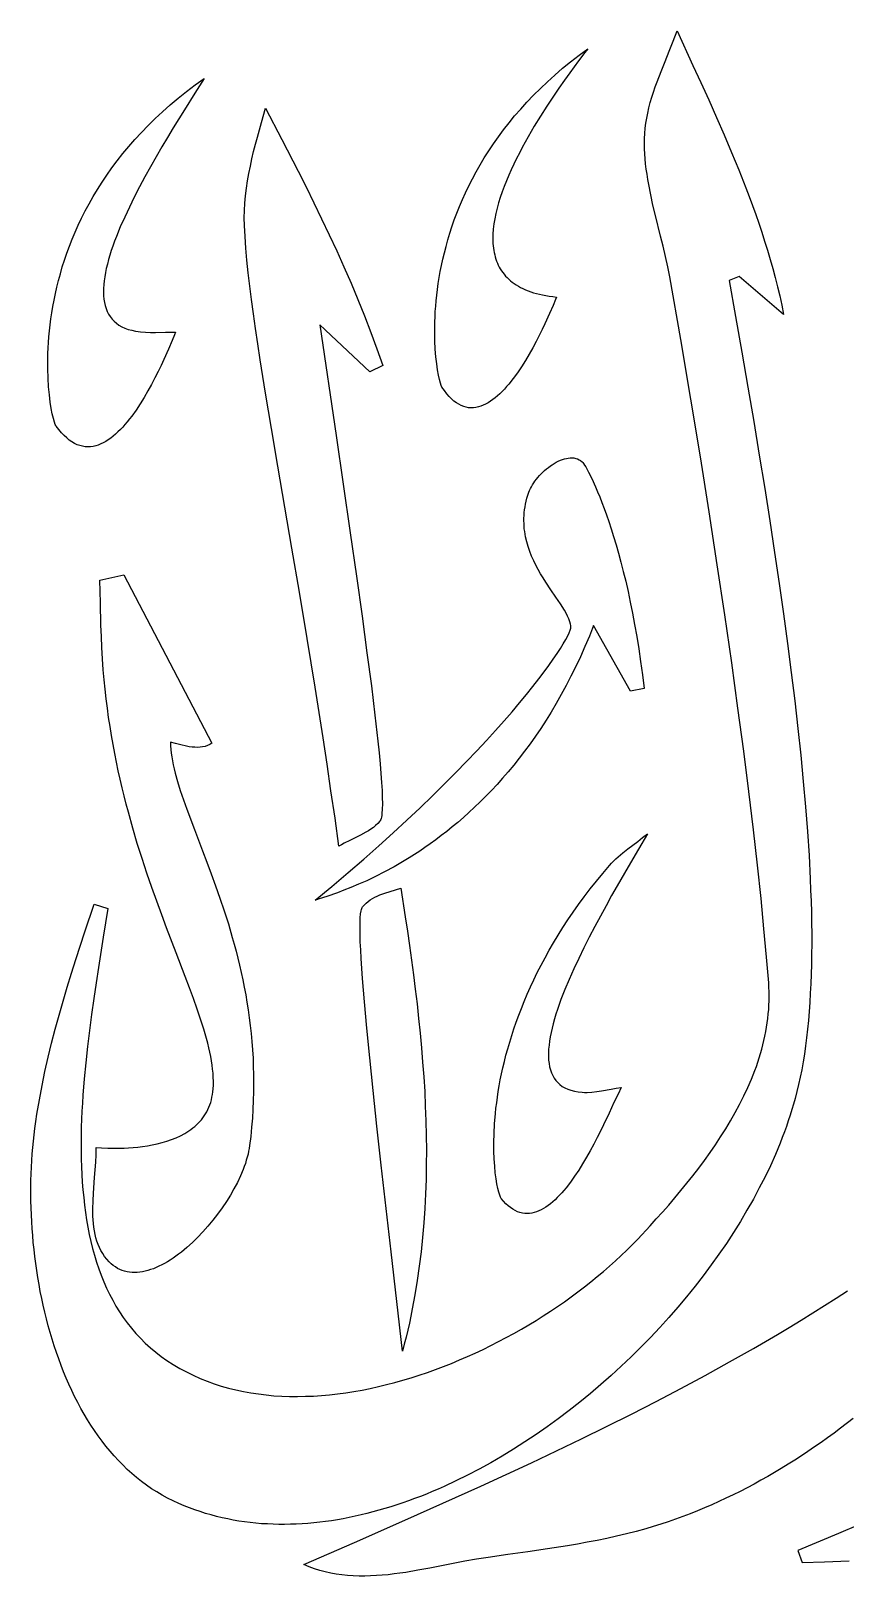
# Model space of a CAD drawing. Extents: x -500 to 500, y -300 to 300.
# Drawn here: x -278.4 to -201.8, y -178.1 to -32.7 of the extents above; entities that cross this region are included whole.
import ezdxf

# ---------------------------------------------------------------- set-up
doc = ezdxf.new("R2010")
doc.units = 0
doc.header["$MEASUREMENT"] = 0
doc.layers.add('IMPORT_-_120CM_SUR_70CM-1', color=18, linetype='CONTINUOUS')

msp = doc.modelspace()

# ---------------------------------------------------------------- linework, layer by layer
at = {"layer": 'IMPORT_-_120CM_SUR_70CM-1'}
for points in [[(-272.46, -114.85), (-271.15, -115.23), (-271.59, -117.95), (-272.04, -120.79), (-272.27, -122.24), (-272.49, -123.72), (-272.7, -125.21), (-272.9, -126.72), (-273.08, -128.23), (-273.25, -129.75), (-273.39, -131.28), (-273.51, -132.8), (-273.56, -133.56), (-273.6, -134.32), (-273.63, -135.07), (-273.66, -135.83), (-273.67, -136.58), (-273.68, -137.33), (-273.68, -138.07), (-273.67, -138.81), (-273.64, -139.55), (-273.61, -140.28), (-273.57, -141), (-273.51, -141.72), (-273.44, -142.44), (-273.36, -143.14), (-273.27, -143.84), (-273.16, -144.54), (-273.04, -145.22), (-272.91, -145.9), (-272.76, -146.56), (-272.6, -147.22), (-272.42, -147.87), (-272.23, -148.51), (-272.02, -149.13), (-271.79, -149.75), (-271.55, -150.36), (-271.29, -150.95), (-271.01, -151.53), (-270.71, -152.1), (-270.4, -152.65), (-270.06, -153.19), (-269.71, -153.72), (-269.34, -154.23), (-268.95, -154.73), (-268.53, -155.22), (-268.1, -155.68), (-267.64, -156.13), (-267.16, -156.57), (-266.66, -156.99), (-266.14, -157.39), (-265.6, -157.77), (-265, -158.15), (-264.38, -158.51), (-263.76, -158.85), (-263.13, -159.16), (-262.48, -159.45), (-261.83, -159.71), (-261.16, -159.95), (-260.49, -160.17), (-259.8, -160.36), (-259.11, -160.54), (-258.41, -160.69), (-257.7, -160.81), (-256.99, -160.92), (-256.26, -161.01), (-255.54, -161.08), (-254.8, -161.12), (-254.06, -161.15), (-253.32, -161.15), (-252.57, -161.14), (-251.82, -161.11), (-251.06, -161.06), (-250.3, -160.99), (-249.54, -160.91), (-248.77, -160.8), (-248.01, -160.68), (-247.24, -160.55), (-246.47, -160.39), (-245.7, -160.23), (-244.93, -160.04), (-244.16, -159.84), (-243.39, -159.62), (-242.62, -159.39), (-241.86, -159.15), (-241.09, -158.89), (-240.33, -158.62), (-239.57, -158.33), (-238.82, -158.04), (-238.07, -157.72), (-237.32, -157.4), (-236.58, -157.07), (-235.84, -156.72), (-235.11, -156.36), (-234.38, -155.99), (-233.66, -155.61), (-232.95, -155.22), (-232.24, -154.83), (-231.55, -154.42), (-230.86, -154), (-230.18, -153.57), (-229.5, -153.14), (-228.84, -152.69), (-228.19, -152.24), (-227.55, -151.78), (-226.91, -151.32), (-226.29, -150.85), (-225.69, -150.37), (-225.09, -149.88), (-224.51, -149.39), (-223.94, -148.9), (-223.38, -148.4), (-222.83, -147.89), (-222.31, -147.38), (-221.79, -146.87), (-221.29, -146.35), (-220.12, -145.1), (-219.54, -144.45), (-218.95, -143.8), (-218.37, -143.14), (-217.79, -142.46), (-217.22, -141.78), (-216.65, -141.08), (-216.09, -140.38), (-215.54, -139.67), (-215.01, -138.94), (-214.48, -138.21), (-213.97, -137.47), (-213.48, -136.73), (-213, -135.97), (-212.54, -135.21), (-212.11, -134.44), (-211.69, -133.67), (-211.3, -132.88), (-210.93, -132.09), (-210.59, -131.3), (-210.27, -130.5), (-210.12, -130.1), (-209.98, -129.69), (-209.85, -129.29), (-209.73, -128.88), (-209.61, -128.47), (-209.51, -128.07), (-209.41, -127.66), (-209.32, -127.24), (-209.23, -126.83), (-209.16, -126.42), (-209.1, -126), (-209.04, -125.59), (-209, -125.17), (-208.96, -124.76), (-208.94, -124.34), (-208.92, -123.92), (-208.92, -123.5), (-208.92, -123.08), (-208.94, -122.66), (-208.96, -122.24), (-209.16, -119.82), (-209.4, -117.17), (-209.68, -114.29), (-210.02, -111.18), (-210.4, -107.83), (-210.83, -104.25), (-211.31, -100.44), (-211.85, -96.4), (-212.44, -92.13), (-213.09, -87.63), (-213.8, -82.9), (-214.57, -77.94), (-215.39, -72.76), (-216.29, -67.34), (-217.24, -61.7), (-218.27, -55.83), (-218.45, -54.87), (-218.66, -53.91), (-218.89, -52.94), (-219.13, -51.98), (-219.62, -50.04), (-219.85, -49.07), (-220.06, -48.1), (-220.25, -47.14), (-220.34, -46.65), (-220.41, -46.17), (-220.48, -45.69), (-220.54, -45.2), (-220.58, -44.72), (-220.62, -44.24), (-220.64, -43.76), (-220.64, -43.28), (-220.64, -42.8), (-220.61, -42.32), (-220.57, -41.84), (-220.52, -41.36), (-220.44, -40.89), (-220.35, -40.41), (-220.23, -39.91), (-220.1, -39.42), (-219.95, -38.93), (-219.8, -38.44), (-219.63, -37.95), (-219.46, -37.47), (-219.09, -36.51), (-218.71, -35.55), (-218.32, -34.6), (-217.94, -33.64), (-217.58, -32.68), (-216.09, -35.92), (-215.34, -37.55), (-214.6, -39.18), (-213.86, -40.82), (-213.15, -42.46), (-212.45, -44.11), (-211.77, -45.76), (-211.11, -47.43), (-210.79, -48.26), (-210.49, -49.1), (-210.18, -49.94), (-209.89, -50.78), (-209.61, -51.63), (-209.34, -52.47), (-209.07, -53.32), (-208.82, -54.18), (-208.58, -55.03), (-208.35, -55.89), (-208.13, -56.76), (-207.92, -57.62), (-207.73, -58.49), (-207.55, -59.36), (-211.74, -55.78), (-212.69, -56.15), (-212.08, -59.56), (-211.49, -62.91), (-210.92, -66.21), (-210.37, -69.44), (-209.84, -72.61), (-209.33, -75.72), (-208.85, -78.77), (-208.4, -81.75), (-207.97, -84.67), (-207.56, -87.53), (-207.18, -90.32), (-206.83, -93.04), (-206.5, -95.7), (-206.2, -98.3), (-205.93, -100.83), (-205.7, -103.29), (-205.49, -105.68), (-205.31, -108), (-205.16, -110.26), (-205.05, -112.45), (-205.01, -113.52), (-204.97, -114.57), (-204.94, -115.6), (-204.92, -116.61), (-204.91, -117.61), (-204.91, -118.59), (-204.92, -119.55), (-204.94, -120.5), (-204.96, -121.42), (-204.99, -122.33), (-205.04, -123.22), (-205.09, -124.09), (-205.15, -124.95), (-205.22, -125.78), (-205.3, -126.6), (-205.39, -127.4), (-205.49, -128.18), (-205.6, -128.94), (-205.72, -129.68), (-205.85, -130.41), (-205.99, -131.11), (-206.14, -131.8), (-206.3, -132.47), (-206.47, -133.12), (-206.61, -133.64), (-206.77, -134.17), (-206.94, -134.69), (-207.11, -135.22), (-207.29, -135.75), (-207.48, -136.27), (-207.68, -136.8), (-207.89, -137.33), (-208.33, -138.38), (-208.8, -139.44), (-209.3, -140.49), (-209.84, -141.54), (-210.4, -142.59), (-211, -143.64), (-211.62, -144.68), (-212.26, -145.72), (-212.94, -146.75), (-213.64, -147.77), (-214.37, -148.78), (-215.12, -149.79), (-215.89, -150.78), (-216.69, -151.77), (-217.51, -152.74), (-218.35, -153.71), (-219.21, -154.65), (-220.09, -155.59), (-220.99, -156.51), (-221.91, -157.42), (-222.84, -158.3), (-223.79, -159.18), (-224.76, -160.03), (-225.74, -160.87), (-226.74, -161.68), (-227.75, -162.47), (-228.77, -163.25), (-229.8, -164), (-230.85, -164.73), (-231.9, -165.43), (-232.97, -166.11), (-234.04, -166.76), (-235.12, -167.39), (-236.21, -167.99), (-237.31, -168.56), (-238.41, -169.1), (-239.51, -169.62), (-240.07, -169.86), (-240.62, -170.1), (-241.18, -170.33), (-241.74, -170.55), (-242.29, -170.76), (-242.85, -170.97), (-243.41, -171.16), (-243.97, -171.35), (-244.53, -171.53), (-245.09, -171.7), (-245.65, -171.86), (-246.21, -172.02), (-246.77, -172.16), (-247.32, -172.3), (-247.88, -172.42), (-248.44, -172.54), (-249, -172.65), (-249.55, -172.75), (-250.11, -172.84), (-250.67, -172.92), (-251.22, -172.98), (-251.77, -173.04), (-252.33, -173.09), (-252.88, -173.13), (-253.43, -173.16), (-253.97, -173.18), (-254.52, -173.19), (-255.07, -173.19), (-255.61, -173.17), (-256.15, -173.15), (-256.69, -173.12), (-257.23, -173.07), (-257.76, -173.01), (-258.3, -172.95), (-258.83, -172.87), (-259.36, -172.78), (-259.88, -172.68), (-260.41, -172.56), (-260.93, -172.44), (-261.44, -172.3), (-261.96, -172.15), (-262.47, -171.99), (-262.98, -171.82), (-263.49, -171.63), (-263.99, -171.44), (-264.49, -171.23), (-265.02, -170.98), (-265.55, -170.72), (-266.06, -170.44), (-266.56, -170.14), (-267.05, -169.83), (-267.53, -169.5), (-268, -169.15), (-268.46, -168.78), (-268.9, -168.41), (-269.34, -168.01), (-269.76, -167.6), (-270.17, -167.18), (-270.57, -166.74), (-270.96, -166.29), (-271.34, -165.83), (-271.71, -165.36), (-272.07, -164.87), (-272.42, -164.37), (-272.76, -163.86), (-273.08, -163.34), (-273.4, -162.81), (-273.71, -162.27), (-274, -161.71), (-274.29, -161.15), (-274.56, -160.58), (-274.83, -160.01), (-275.08, -159.42), (-275.33, -158.83), (-275.57, -158.23), (-275.79, -157.62), (-276.01, -157.01), (-276.21, -156.39), (-276.41, -155.76), (-276.6, -155.13), (-276.77, -154.5), (-276.94, -153.86), (-277.1, -153.22), (-277.25, -152.57), (-277.39, -151.93), (-277.52, -151.27), (-277.64, -150.62), (-277.75, -149.97), (-277.86, -149.31), (-277.95, -148.65), (-278.03, -147.99), (-278.11, -147.34), (-278.18, -146.68), (-278.24, -146.02), (-278.29, -145.36), (-278.33, -144.71), (-278.36, -144.06), (-278.39, -143.41), (-278.4, -142.76), (-278.41, -142.12), (-278.41, -141.48), (-278.4, -140.84), (-278.38, -140.21), (-278.35, -139.58), (-278.32, -138.96), (-278.28, -138.34), (-278.23, -137.73), (-278.17, -137.13), (-278.11, -136.53), (-278.03, -135.94), (-277.94, -135.27), (-277.84, -134.59), (-277.61, -133.25), (-277.36, -131.91), (-277.09, -130.57), (-276.79, -129.24), (-276.46, -127.92), (-276.12, -126.59), (-275.76, -125.28), (-275.38, -123.96), (-274.99, -122.65), (-274.59, -121.34), (-274.18, -120.04), (-273.33, -117.44)], [(-225.99, -34.36), (-226.26, -34.71), (-226.85, -35.49), (-227.69, -36.63), (-228.19, -37.32), (-228.72, -38.08), (-229.28, -38.9), (-229.85, -39.77), (-230.44, -40.7), (-231.02, -41.65), (-231.6, -42.65), (-231.88, -43.15), (-232.16, -43.66), (-232.43, -44.18), (-232.69, -44.7), (-232.95, -45.22), (-233.19, -45.74), (-233.42, -46.26), (-233.64, -46.78), (-233.85, -47.31), (-234.04, -47.82), (-234.22, -48.34), (-234.38, -48.85), (-234.52, -49.36), (-234.64, -49.86), (-234.74, -50.35), (-234.82, -50.84), (-234.88, -51.32), (-234.92, -51.79), (-234.93, -52.24), (-234.91, -52.69), (-234.87, -53.12), (-234.84, -53.34), (-234.8, -53.54), (-234.75, -53.75), (-234.7, -53.95), (-234.64, -54.15), (-234.57, -54.34), (-234.49, -54.53), (-234.41, -54.72), (-234.32, -54.9), (-234.22, -55.08), (-234.11, -55.25), (-233.99, -55.42), (-233.86, -55.58), (-233.73, -55.74), (-233.58, -55.89), (-233.43, -56.04), (-233.27, -56.18), (-233.09, -56.32), (-232.91, -56.45), (-232.72, -56.58), (-232.52, -56.7), (-232.31, -56.82), (-232.09, -56.93), (-231.85, -57.03), (-231.61, -57.13), (-231.36, -57.22), (-231.1, -57.31), (-230.82, -57.38), (-230.54, -57.46), (-230.24, -57.52), (-229.93, -57.58), (-229.61, -57.63), (-229.28, -57.68), (-228.94, -57.72), (-229.04, -57.96), (-229.26, -58.5), (-229.59, -59.28), (-230.03, -60.24), (-230.28, -60.77), (-230.56, -61.33), (-230.86, -61.91), (-231.17, -62.5), (-231.51, -63.09), (-231.86, -63.69), (-232.23, -64.27), (-232.61, -64.84), (-233.01, -65.38), (-233.42, -65.9), (-233.63, -66.14), (-233.84, -66.38), (-234.05, -66.6), (-234.27, -66.82), (-234.48, -67.02), (-234.7, -67.2), (-234.92, -67.37), (-235.15, -67.53), (-235.37, -67.67), (-235.6, -67.8), (-235.83, -67.9), (-236.05, -67.99), (-236.28, -68.06), (-236.51, -68.11), (-236.74, -68.14), (-236.97, -68.14), (-237.2, -68.13), (-237.43, -68.09), (-237.67, -68.02), (-237.9, -67.93), (-238.13, -67.81), (-238.36, -67.67), (-238.59, -67.5), (-238.81, -67.3), (-239.04, -67.07), (-239.27, -66.81), (-239.49, -66.51), (-239.71, -66.19), (-239.78, -66.05), (-239.86, -65.81), (-239.95, -65.49), (-240.04, -65.07), (-240.12, -64.57), (-240.21, -64), (-240.28, -63.34), (-240.34, -62.62), (-240.38, -61.83), (-240.39, -60.97), (-240.38, -60.06), (-240.36, -59.58), (-240.34, -59.09), (-240.3, -58.58), (-240.26, -58.07), (-240.2, -57.54), (-240.14, -57), (-240.06, -56.45), (-239.97, -55.89), (-239.87, -55.32), (-239.76, -54.74), (-239.63, -54.15), (-239.49, -53.55), (-239.33, -52.95), (-239.16, -52.34), (-238.98, -51.72), (-238.77, -51.1), (-238.55, -50.47), (-238.32, -49.83), (-238.06, -49.19), (-237.79, -48.55), (-237.49, -47.9), (-237.18, -47.25), (-236.85, -46.6), (-236.5, -45.94), (-236.12, -45.28), (-235.73, -44.63), (-235.31, -43.97), (-234.87, -43.31), (-234.4, -42.65), (-233.92, -41.99), (-233.4, -41.34), (-232.87, -40.68), (-232.3, -40.03), (-231.71, -39.38), (-231.1, -38.74), (-230.45, -38.09), (-229.78, -37.46), (-229.08, -36.83), (-228.36, -36.2), (-227.6, -35.58), (-226.81, -34.96)], [(-262.1, -37.15), (-262.98, -38.55), (-263.96, -40.11), (-265, -41.81), (-265.54, -42.7), (-266.08, -43.6), (-266.62, -44.53), (-267.15, -45.46), (-267.68, -46.41), (-268.18, -47.36), (-268.68, -48.31), (-269.14, -49.25), (-269.58, -50.19), (-269.99, -51.12), (-270.36, -52.03), (-270.53, -52.47), (-270.69, -52.92), (-270.84, -53.35), (-270.98, -53.78), (-271.1, -54.2), (-271.21, -54.62), (-271.31, -55.02), (-271.39, -55.42), (-271.46, -55.81), (-271.51, -56.19), (-271.55, -56.55), (-271.57, -56.91), (-271.58, -57.26), (-271.57, -57.59), (-271.54, -57.91), (-271.49, -58.22), (-271.42, -58.52), (-271.33, -58.8), (-271.22, -59.07), (-271.09, -59.32), (-270.94, -59.56), (-270.77, -59.79), (-270.58, -59.99), (-270.36, -60.18), (-270.12, -60.35), (-269.86, -60.51), (-269.57, -60.64), (-269.26, -60.76), (-268.92, -60.85), (-268.55, -60.93), (-268.32, -60.97), (-268.09, -61), (-267.62, -61.03), (-267.15, -61.04), (-266.68, -61.04), (-265.74, -61.02), (-265.27, -61.01), (-264.8, -61.01), (-264.9, -61.26), (-265.12, -61.81), (-265.46, -62.61), (-265.9, -63.61), (-266.15, -64.16), (-266.43, -64.73), (-266.73, -65.33), (-267.05, -65.94), (-267.39, -66.55), (-267.74, -67.16), (-268.12, -67.76), (-268.51, -68.35), (-268.91, -68.92), (-269.12, -69.19), (-269.33, -69.45), (-269.55, -69.7), (-269.76, -69.95), (-269.98, -70.18), (-270.21, -70.4), (-270.43, -70.61), (-270.66, -70.81), (-270.89, -70.99), (-271.12, -71.15), (-271.36, -71.3), (-271.59, -71.43), (-271.83, -71.54), (-272.07, -71.64), (-272.31, -71.71), (-272.56, -71.77), (-272.8, -71.8), (-273.05, -71.81), (-273.29, -71.8), (-273.54, -71.76), (-273.79, -71.7), (-274.04, -71.61), (-274.29, -71.49), (-274.54, -71.35), (-274.79, -71.18), (-275.04, -70.98), (-275.29, -70.75), (-275.53, -70.48), (-275.78, -70.19), (-276.03, -69.86), (-276.07, -69.8), (-276.11, -69.72), (-276.19, -69.48), (-276.29, -69.14), (-276.39, -68.71), (-276.49, -68.19), (-276.58, -67.6), (-276.67, -66.92), (-276.74, -66.17), (-276.79, -65.35), (-276.82, -64.46), (-276.82, -63.99), (-276.81, -63.51), (-276.8, -63.02), (-276.78, -62.51), (-276.75, -61.98), (-276.71, -61.45), (-276.66, -60.9), (-276.6, -60.34), (-276.53, -59.77), (-276.44, -59.19), (-276.34, -58.61), (-276.23, -58.01), (-276.1, -57.4), (-275.96, -56.78), (-275.81, -56.16), (-275.63, -55.53), (-275.45, -54.89), (-275.24, -54.25), (-275.02, -53.6), (-274.78, -52.94), (-274.52, -52.28), (-274.24, -51.62), (-273.95, -50.96), (-273.63, -50.29), (-273.29, -49.62), (-272.93, -48.94), (-272.54, -48.27), (-272.14, -47.6), (-271.71, -46.92), (-271.26, -46.25), (-270.78, -45.57), (-270.28, -44.9), (-269.75, -44.23), (-269.2, -43.56), (-268.62, -42.9), (-268.01, -42.24), (-267.37, -41.58), (-266.71, -40.93), (-266.02, -40.28), (-265.3, -39.64), (-264.54, -39.01), (-263.76, -38.38), (-262.94, -37.76)], [(-246.5, -64.74), (-251.21, -60.32), (-249.68, -70.75), (-248.34, -79.89), (-247.76, -83.98), (-247.24, -87.75), (-246.77, -91.18), (-246.36, -94.29), (-246.02, -97.07), (-245.75, -99.51), (-245.63, -100.61), (-245.54, -101.62), (-245.46, -102.54), (-245.4, -103.39), (-245.35, -104.14), (-245.33, -104.81), (-245.32, -105.4), (-245.33, -105.9), (-245.36, -106.32), (-245.38, -106.49), (-245.41, -106.64), (-245.44, -106.77), (-245.47, -106.88), (-245.52, -106.97), (-245.56, -107.04), (-245.75, -107.24), (-245.96, -107.43), (-246.17, -107.61), (-246.4, -107.77), (-246.63, -107.93), (-246.87, -108.07), (-247.37, -108.34), (-247.89, -108.6), (-248.4, -108.85), (-248.92, -109.1), (-249.17, -109.24), (-249.41, -109.38), (-249.78, -106.76), (-250.16, -104.18), (-250.53, -101.66), (-250.91, -99.2), (-251.66, -94.42), (-252.4, -89.85), (-253.13, -85.49), (-253.84, -81.33), (-255.16, -73.63), (-255.77, -70.09), (-256.32, -66.76), (-256.83, -63.62), (-257.06, -62.13), (-257.27, -60.69), (-257.46, -59.3), (-257.64, -57.96), (-257.8, -56.68), (-257.94, -55.44), (-258.07, -54.25), (-258.17, -53.11), (-258.24, -52.02), (-258.3, -50.98), (-258.32, -50.28), (-258.3, -49.58), (-258.26, -48.88), (-258.2, -48.19), (-258.12, -47.49), (-258.01, -46.8), (-257.89, -46.1), (-257.75, -45.41), (-257.6, -44.72), (-257.44, -44.04), (-257.26, -43.35), (-257.08, -42.67), (-256.7, -41.3), (-256.31, -39.95), (-254.78, -42.91), (-253.26, -45.87), (-252.51, -47.36), (-251.77, -48.85), (-251.04, -50.35), (-250.32, -51.86), (-249.62, -53.37), (-248.94, -54.89), (-248.27, -56.41), (-247.63, -57.94), (-247, -59.49), (-246.4, -61.04), (-245.83, -62.6), (-245.56, -63.38), (-245.29, -64.17)], [(-251.66, -114.47), (-250.07, -113.16), (-248.54, -111.86), (-247.07, -110.59), (-245.66, -109.35), (-244.31, -108.13), (-243.02, -106.94), (-241.78, -105.77), (-240.6, -104.64), (-239.48, -103.53), (-238.41, -102.46), (-237.39, -101.42), (-236.43, -100.41), (-235.53, -99.44), (-234.67, -98.5), (-233.87, -97.59), (-233.11, -96.73), (-232.41, -95.9), (-231.76, -95.11), (-231.16, -94.36), (-230.61, -93.65), (-230.1, -92.99), (-229.65, -92.37), (-229.24, -91.79), (-228.88, -91.26), (-228.56, -90.77), (-228.29, -90.33), (-228.06, -89.94), (-227.88, -89.59), (-227.74, -89.3), (-227.64, -89.06), (-227.59, -88.87), (-227.58, -88.79), (-227.58, -88.73), (-227.59, -88.62), (-227.61, -88.5), (-227.68, -88.26), (-227.77, -88), (-227.89, -87.74), (-228.03, -87.47), (-228.19, -87.18), (-228.57, -86.58), (-229.01, -85.94), (-229.47, -85.26), (-229.95, -84.53), (-230.19, -84.15), (-230.43, -83.76), (-230.65, -83.36), (-230.87, -82.95), (-231.08, -82.53), (-231.27, -82.1), (-231.44, -81.66), (-231.6, -81.2), (-231.73, -80.74), (-231.84, -80.27), (-231.89, -80.02), (-231.92, -79.78), (-231.96, -79.53), (-231.98, -79.28), (-231.99, -79.03), (-232, -78.78), (-232, -78.52), (-231.99, -78.26), (-231.96, -78), (-231.93, -77.73), (-231.89, -77.46), (-231.84, -77.19), (-231.78, -76.92), (-231.71, -76.64), (-231.63, -76.36), (-231.54, -76.08), (-231.47, -75.91), (-231.39, -75.74), (-231.3, -75.56), (-231.19, -75.38), (-231.08, -75.21), (-230.96, -75.03), (-230.82, -74.86), (-230.68, -74.69), (-230.53, -74.52), (-230.38, -74.35), (-230.21, -74.19), (-230.05, -74.04), (-229.87, -73.89), (-229.69, -73.75), (-229.51, -73.61), (-229.33, -73.49), (-229.14, -73.37), (-228.95, -73.26), (-228.76, -73.16), (-228.57, -73.08), (-228.38, -73.01), (-228.19, -72.95), (-228, -72.9), (-227.82, -72.87), (-227.64, -72.85), (-227.46, -72.85), (-227.29, -72.86), (-227.12, -72.9), (-226.96, -72.95), (-226.81, -73.02), (-226.66, -73.11), (-226.52, -73.22), (-226.46, -73.28), (-226.39, -73.38), (-226.29, -73.53), (-226.18, -73.7), (-225.92, -74.18), (-225.61, -74.8), (-225.25, -75.58), (-225.06, -76.03), (-224.86, -76.51), (-224.66, -77.04), (-224.45, -77.6), (-224.23, -78.21), (-224.01, -78.85), (-223.78, -79.53), (-223.56, -80.25), (-223.33, -81.02), (-223.1, -81.82), (-222.87, -82.66), (-222.65, -83.54), (-222.42, -84.46), (-222.2, -85.42), (-221.99, -86.42), (-221.78, -87.46), (-221.58, -88.54), (-221.38, -89.66), (-221.19, -90.82), (-221.01, -92.02), (-220.84, -93.27), (-220.68, -94.55), (-221.96, -94.79), (-225.44, -88.63), (-225.84, -89.63), (-226.26, -90.61), (-226.68, -91.56), (-227.12, -92.49), (-227.57, -93.39), (-228.02, -94.27), (-228.48, -95.12), (-228.96, -95.95), (-229.44, -96.76), (-229.92, -97.54), (-230.42, -98.3), (-230.91, -99.03), (-231.42, -99.75), (-231.93, -100.44), (-232.44, -101.11), (-232.96, -101.75), (-233.48, -102.38), (-234, -102.99), (-234.53, -103.57), (-235.05, -104.14), (-235.58, -104.69), (-236.11, -105.22), (-236.64, -105.72), (-237.17, -106.21), (-237.7, -106.68), (-238.22, -107.14), (-238.74, -107.57), (-239.27, -107.99), (-239.78, -108.39), (-240.3, -108.78), (-240.81, -109.15), (-241.31, -109.5), (-241.81, -109.84), (-242.3, -110.16), (-242.79, -110.47), (-243.27, -110.76), (-243.74, -111.04), (-244.21, -111.31), (-245.11, -111.8), (-245.97, -112.24), (-246.79, -112.63), (-247.56, -112.97), (-248.28, -113.27), (-248.95, -113.53), (-249.55, -113.76), (-250.56, -114.11), (-251.27, -114.34), (-251.51, -114.42)], [(-269.66, -83.84), (-261.37, -99.68), (-261.47, -99.75), (-261.57, -99.81), (-261.78, -99.91), (-262.01, -99.99), (-262.24, -100.04), (-262.48, -100.07), (-262.73, -100.09), (-262.98, -100.08), (-263.24, -100.06), (-263.5, -100.02), (-263.76, -99.98), (-264.28, -99.86), (-264.79, -99.73), (-265.27, -99.6), (-265.26, -99.93), (-265.24, -100.28), (-265.2, -100.63), (-265.15, -100.99), (-265.09, -101.36), (-265.01, -101.73), (-264.92, -102.11), (-264.83, -102.5), (-264.61, -103.31), (-264.35, -104.14), (-264.05, -105.01), (-263.73, -105.91), (-263.02, -107.81), (-262.24, -109.83), (-261.84, -110.89), (-261.43, -111.99), (-261.02, -113.12), (-260.61, -114.28), (-260.21, -115.47), (-259.82, -116.7), (-259.45, -117.96), (-259.27, -118.61), (-259.1, -119.26), (-258.93, -119.92), (-258.77, -120.59), (-258.61, -121.27), (-258.47, -121.96), (-258.33, -122.65), (-258.19, -123.36), (-258.07, -124.07), (-257.96, -124.79), (-257.85, -125.52), (-257.76, -126.26), (-257.68, -127.01), (-257.61, -127.77), (-257.55, -128.53), (-257.5, -129.31), (-257.47, -130.09), (-257.45, -130.88), (-257.44, -131.68), (-257.45, -132.49), (-257.47, -133.31), (-257.51, -134.14), (-257.56, -134.98), (-257.63, -135.83), (-257.72, -136.68), (-257.82, -137.54), (-257.86, -137.81), (-257.91, -138.09), (-257.97, -138.36), (-258.05, -138.65), (-258.13, -138.93), (-258.22, -139.22), (-258.32, -139.52), (-258.44, -139.81), (-258.69, -140.41), (-258.97, -141.01), (-259.29, -141.62), (-259.63, -142.22), (-260.01, -142.82), (-260.41, -143.42), (-260.83, -144), (-261.27, -144.58), (-261.74, -145.13), (-262.21, -145.67), (-262.71, -146.19), (-263.21, -146.68), (-263.72, -147.14), (-264.24, -147.57), (-264.51, -147.77), (-264.77, -147.96), (-265.03, -148.14), (-265.3, -148.32), (-265.56, -148.48), (-265.83, -148.63), (-266.09, -148.77), (-266.35, -148.9), (-266.62, -149.02), (-266.88, -149.13), (-267.14, -149.22), (-267.39, -149.3), (-267.65, -149.36), (-267.9, -149.42), (-268.15, -149.45), (-268.4, -149.48), (-268.65, -149.49), (-268.89, -149.48), (-269.12, -149.46), (-269.36, -149.42), (-269.59, -149.36), (-269.81, -149.29), (-270.03, -149.2), (-270.24, -149.1), (-270.45, -148.97), (-270.65, -148.83), (-270.85, -148.66), (-271.04, -148.48), (-271.27, -148.23), (-271.47, -147.97), (-271.65, -147.7), (-271.81, -147.42), (-271.96, -147.14), (-272.09, -146.84), (-272.2, -146.53), (-272.29, -146.22), (-272.37, -145.9), (-272.43, -145.57), (-272.48, -145.23), (-272.52, -144.89), (-272.55, -144.55), (-272.57, -144.2), (-272.58, -143.84), (-272.58, -143.49), (-272.56, -142.76), (-272.52, -142.03), (-272.41, -140.56), (-272.35, -139.84), (-272.3, -139.12), (-272.26, -138.41), (-272.25, -137.73), (-271.76, -137.76), (-271.15, -137.79), (-270.44, -137.8), (-270.05, -137.8), (-269.64, -137.79), (-269.22, -137.77), (-268.79, -137.73), (-268.34, -137.69), (-267.89, -137.64), (-267.44, -137.57), (-266.98, -137.49), (-266.52, -137.39), (-266.06, -137.27), (-265.61, -137.14), (-265.17, -136.98), (-264.74, -136.81), (-264.32, -136.62), (-263.92, -136.4), (-263.72, -136.28), (-263.53, -136.16), (-263.35, -136.03), (-263.17, -135.89), (-262.99, -135.75), (-262.83, -135.6), (-262.67, -135.45), (-262.51, -135.28), (-262.36, -135.12), (-262.22, -134.94), (-262.09, -134.75), (-261.97, -134.56), (-261.85, -134.36), (-261.75, -134.16), (-261.65, -133.94), (-261.56, -133.72), (-261.48, -133.49), (-261.42, -133.25), (-261.36, -133), (-261.31, -132.75), (-261.28, -132.48), (-261.25, -132.21), (-261.23, -131.85), (-261.23, -131.49), (-261.24, -131.13), (-261.26, -130.75), (-261.3, -130.37), (-261.35, -129.98), (-261.41, -129.58), (-261.48, -129.18), (-261.57, -128.77), (-261.66, -128.35), (-261.76, -127.92), (-261.88, -127.49), (-262.13, -126.59), (-262.43, -125.67), (-262.75, -124.71), (-263.1, -123.72), (-263.48, -122.7), (-263.88, -121.64), (-264.73, -119.42), (-265.63, -117.07), (-266.09, -115.84), (-266.56, -114.57), (-267.02, -113.27), (-267.49, -111.93), (-267.94, -110.55), (-268.39, -109.14), (-268.82, -107.68), (-269.23, -106.19), (-269.43, -105.43), (-269.63, -104.66), (-269.82, -103.88), (-270, -103.09), (-270.18, -102.29), (-270.35, -101.48), (-270.52, -100.66), (-270.67, -99.83), (-270.82, -98.98), (-270.96, -98.13), (-271.09, -97.27), (-271.21, -96.4), (-271.32, -95.51), (-271.43, -94.62), (-271.52, -93.72), (-271.6, -92.8), (-271.67, -91.75), (-271.73, -90.7), (-271.77, -89.64), (-271.81, -88.59), (-271.86, -86.48), (-271.89, -85.42), (-271.92, -84.37)], [(-220.37, -108.21), (-221.22, -109.67), (-222.18, -111.31), (-223.21, -113.1), (-223.74, -114.03), (-224.27, -114.99), (-224.8, -115.96), (-225.33, -116.95), (-225.85, -117.94), (-226.35, -118.94), (-226.84, -119.94), (-227.3, -120.93), (-227.74, -121.91), (-228.14, -122.88), (-228.51, -123.82), (-228.68, -124.29), (-228.83, -124.75), (-228.98, -125.2), (-229.11, -125.64), (-229.23, -126.08), (-229.34, -126.5), (-229.44, -126.92), (-229.52, -127.32), (-229.58, -127.72), (-229.63, -128.1), (-229.67, -128.47), (-229.68, -128.83), (-229.68, -129.18), (-229.67, -129.51), (-229.63, -129.83), (-229.58, -130.14), (-229.5, -130.43), (-229.41, -130.7), (-229.29, -130.96), (-229.16, -131.2), (-229, -131.42), (-228.82, -131.62), (-228.62, -131.81), (-228.39, -131.98), (-228.14, -132.12), (-227.87, -132.25), (-227.57, -132.35), (-227.25, -132.44), (-226.9, -132.5), (-226.52, -132.53), (-226.29, -132.55), (-226.06, -132.55), (-225.6, -132.52), (-225.15, -132.47), (-224.69, -132.4), (-223.78, -132.24), (-223.32, -132.16), (-222.86, -132.1), (-223.14, -132.7), (-223.52, -133.51), (-223.97, -134.5), (-224.5, -135.61), (-224.79, -136.2), (-225.1, -136.8), (-225.42, -137.42), (-225.75, -138.04), (-226.1, -138.65), (-226.47, -139.26), (-226.84, -139.86), (-227.23, -140.43), (-227.62, -140.98), (-228.03, -141.51), (-228.23, -141.76), (-228.44, -141.99), (-228.65, -142.22), (-228.86, -142.44), (-229.07, -142.64), (-229.28, -142.84), (-229.5, -143.02), (-229.71, -143.18), (-229.93, -143.34), (-230.15, -143.47), (-230.37, -143.59), (-230.59, -143.7), (-230.81, -143.78), (-231.03, -143.85), (-231.25, -143.9), (-231.48, -143.93), (-231.7, -143.94), (-231.92, -143.93), (-232.14, -143.9), (-232.37, -143.85), (-232.59, -143.77), (-232.81, -143.67), (-233.03, -143.54), (-233.25, -143.39), (-233.47, -143.22), (-233.69, -143.02), (-233.91, -142.79), (-234.13, -142.53), (-234.16, -142.48), (-234.2, -142.41), (-234.28, -142.21), (-234.36, -141.93), (-234.45, -141.58), (-234.54, -141.16), (-234.62, -140.67), (-234.69, -140.11), (-234.75, -139.49), (-234.79, -138.81), (-234.82, -138.06), (-234.83, -137.26), (-234.81, -136.4), (-234.76, -135.49), (-234.68, -134.53), (-234.63, -134.03), (-234.56, -133.52), (-234.49, -133), (-234.41, -132.46), (-234.32, -131.92), (-234.22, -131.36), (-234.1, -130.8), (-233.98, -130.22), (-233.84, -129.64), (-233.69, -129.04), (-233.52, -128.44), (-233.34, -127.82), (-233.15, -127.2), (-232.95, -126.57), (-232.73, -125.93), (-232.49, -125.29), (-232.24, -124.64), (-231.97, -123.98), (-231.69, -123.31), (-231.39, -122.63), (-231.07, -121.95), (-230.74, -121.27), (-230.38, -120.58), (-230.01, -119.88), (-229.62, -119.18), (-229.21, -118.47), (-228.78, -117.76), (-228.33, -117.04), (-227.86, -116.32), (-227.37, -115.6), (-226.85, -114.87), (-226.32, -114.14), (-225.76, -113.41), (-225.18, -112.68), (-224.58, -111.94), (-223.95, -111.2), (-223.75, -110.98), (-223.55, -110.77), (-223.34, -110.57), (-223.13, -110.38), (-222.68, -110), (-222.23, -109.64), (-221.29, -108.93), (-220.83, -108.58)], [(-243.43, -156.89), (-244.51, -147.56), (-245.44, -139.38), (-245.84, -135.72), (-246.2, -132.36), (-246.51, -129.29), (-246.78, -126.51), (-247.01, -124.03), (-247.19, -121.84), (-247.32, -119.96), (-247.36, -119.13), (-247.4, -118.38), (-247.42, -117.7), (-247.42, -117.1), (-247.42, -116.58), (-247.4, -116.13), (-247.37, -115.75), (-247.32, -115.46), (-247.29, -115.34), (-247.26, -115.24), (-247.23, -115.16), (-247.19, -115.1), (-247.02, -114.91), (-246.85, -114.74), (-246.66, -114.58), (-246.46, -114.44), (-246.25, -114.3), (-246.03, -114.18), (-245.8, -114.07), (-245.56, -113.97), (-245.08, -113.79), (-244.58, -113.63), (-244.09, -113.48), (-243.6, -113.33), (-243.17, -116.03), (-242.97, -117.38), (-242.77, -118.74), (-242.58, -120.1), (-242.4, -121.47), (-242.22, -122.84), (-242.06, -124.21), (-241.91, -125.58), (-241.77, -126.96), (-241.64, -128.34), (-241.53, -129.71), (-241.43, -131.09), (-241.34, -132.47), (-241.28, -133.85), (-241.23, -135.23), (-241.19, -136.6), (-241.18, -137.98), (-241.19, -139.35), (-241.21, -140.73), (-241.26, -142.1), (-241.33, -143.46), (-241.42, -144.83), (-241.54, -146.19), (-241.68, -147.54), (-241.85, -148.89), (-242.04, -150.24), (-242.26, -151.58), (-242.51, -152.92), (-242.64, -153.59), (-242.78, -154.25), (-242.93, -154.91), (-243.09, -155.58), (-243.26, -156.24)]]:
    msp.add_lwpolyline(points, close=True, dxfattribs=at)
for points in [[(-201, -163.24), (-202.2, -164.15), (-202.8, -164.6), (-203.41, -165.04), (-204.02, -165.47), (-204.64, -165.9), (-205.26, -166.32), (-205.88, -166.73), (-206.51, -167.13), (-207.14, -167.53), (-207.77, -167.92), (-208.41, -168.3), (-209.05, -168.67), (-209.69, -169.04), (-210.34, -169.4), (-210.99, -169.74), (-211.65, -170.08), (-212.31, -170.41), (-212.98, -170.73), (-213.64, -171.04), (-214.31, -171.35), (-214.99, -171.64), (-215.67, -171.92), (-216.35, -172.19), (-217.04, -172.46), (-217.73, -172.71), (-218.43, -172.95), (-219.12, -173.18), (-219.83, -173.4), (-220.53, -173.61), (-221.44, -173.86), (-222.35, -174.09), (-223.27, -174.31), (-224.19, -174.51), (-225.11, -174.7), (-226.04, -174.87), (-226.97, -175.04), (-227.9, -175.19), (-229.77, -175.48), (-231.63, -175.76), (-233.5, -176.02), (-235.37, -176.29), (-236.45, -176.46), (-237.55, -176.66), (-239.76, -177.09), (-240.87, -177.31), (-241.99, -177.51), (-243.11, -177.7), (-243.67, -177.78), (-244.22, -177.85), (-244.78, -177.92), (-245.33, -177.97), (-245.88, -178.01), (-246.43, -178.04), (-246.98, -178.05), (-247.52, -178.05), (-248.06, -178.03), (-248.6, -178), (-249.13, -177.94), (-249.66, -177.87), (-250.18, -177.78), (-250.7, -177.66), (-251.21, -177.52), (-251.72, -177.36), (-252.22, -177.17), (-252.71, -176.95), (-247.96, -174.88), (-243.2, -172.79), (-240.81, -171.73), (-238.43, -170.67), (-236.05, -169.59), (-233.67, -168.5), (-231.3, -167.39), (-228.93, -166.27), (-226.57, -165.14), (-224.22, -163.98), (-221.88, -162.81), (-219.55, -161.62), (-217.24, -160.41), (-214.94, -159.17), (-212.66, -157.91), (-211.52, -157.27), (-210.39, -156.63), (-209.26, -155.98), (-208.14, -155.32), (-207.03, -154.65), (-205.91, -153.98), (-204.81, -153.3), (-203.71, -152.61), (-202.62, -151.91), (-201.53, -151.21)], [(-198.56, -172.4), (-202.38, -174.03), (-206.2, -175.65), (-205.8, -176.78), (-203.72, -176.7), (-201.37, -176.61)]]:
    msp.add_lwpolyline(points, dxfattribs=at)

doc.saveas('drawing.dxf')
